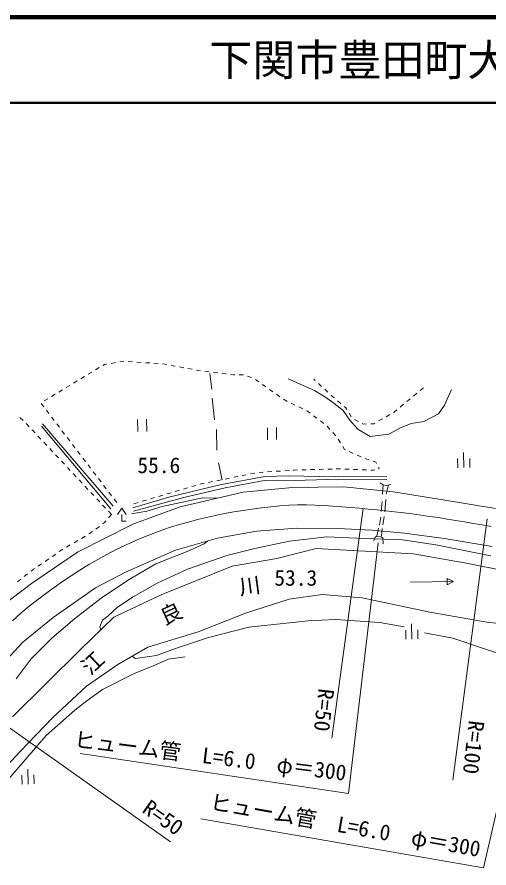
# Model space of a CAD drawing. Units: millimetres, scale not verified. Extents: x 40000 to 680000, y 20000 to 380000.
# Drawn here: x 382658 to 437530, y 280984 to 380000 of the extents above; entities that cross this region are included whole.
import ezdxf
from ezdxf.enums import TextEntityAlignment as Align

# ---------------------------------------------------------------- set-up
doc = ezdxf.new("R2010")
doc.units = ezdxf.units.MM
doc.header["$LTSCALE"] = 1000
doc.linetypes.add('CHAIN', pattern=[18.5, 12, -1.5, 3.5, -1.5])
for name, color, linetype, lineweight in [('M-BGD', 7, 'Continuous', 13), ('M-BMK', 2, 'Continuous', 13), ('M-STR-HTXT', 7, 'Continuous', 13), ('M-TTL', 2, 'Continuous', 140), ('M-TTL-LINE', 7, 'Continuous', 50)]:
    doc.layers.add(name, color=color, linetype=linetype, lineweight=lineweight)
doc.layers.add('M-BGD-HTXT', color=7, linetype='Continuous')
doc.layers.add('M-TTL-TXT', color=7, linetype='Continuous')
doc.styles.add('ＭＳ ゴシック', font='')
doc.styles.get('ＭＳ ゴシック').set_extended_font_data('MS Gothic')

# ---------------------------------------------------------------- blocks, each defined once
blk = doc.blocks.new('田')
at = {"color": 7, "linetype": 'Continuous', "lineweight": 13}
for p, q in [((-0.75, 1), (-0.75, -1)), ((0.75, -1), (0.75, 1))]:
    blk.add_line(p, q, dxfattribs=at)
blk = doc.blocks.new('荒地')
at = {"color": 7, "linetype": 'Continuous', "lineweight": 13}
for p, q in [((-1, 0.25), (-1, -1.25)), ((0, -1.25), (0, 1.25)), ((1, 0.25), (1, -1.25))]:
    blk.add_line(p, q, dxfattribs=at)

msp = doc.modelspace()

# ---------------------------------------------------------------- linework, layer by layer
at = {"layer": 'M-BGD'}
for p, q in [((393608, 339703), (394101, 339782)), ((394595, 339862), (395085, 339940)), ((395085, 339940), (395089, 339940)), ((395588, 339908), (396087, 339877)), ((396586, 339845), (397085, 339813)), ((397584, 339781), (398083, 339750)), ((398582, 339718), (399081, 339686)), ((399579, 339644), (400070, 339554)), ((390939, 338429), (391367, 338688)), ((391794, 338946), (392222, 339205)), ((392650, 339464), (392840, 339580)), ((392840, 339580), (393114, 339624)), ((400562, 339465), (401054, 339375)), ((401546, 339285), (402038, 339195)), ((402530, 339105), (403022, 339015)), ((403513, 338926), (404005, 338836)), ((404501, 338771), (404998, 338712)), ((405494, 338654), (405991, 338595)), ((389228, 337393), (389656, 337652)), ((390084, 337911), (390511, 338170)), ((405293, 336648), (405094, 338534)), ((406487, 338536), (406984, 338477)), ((407480, 338419), (407829, 338377)), ((407829, 338377), (407978, 338377)), ((408478, 338377), (408978, 338377)), ((409448, 338216), (409914, 338036)), ((410367, 337830), (410774, 337540)), ((414166, 337901), (417263, 336551)), ((417329, 337691), (417160, 337844)), ((388373, 336875), (388800, 337134)), ((411181, 337250), (411589, 336960)), ((411996, 336670), (412403, 336380)), ((418069, 337018), (417699, 337355)), ((418809, 336346), (418439, 336682)), ((429905, 336852), (429519, 336533)), ((432350, 334844), (433184, 336671)), ((386662, 335839), (387089, 336098)), ((387517, 336357), (387945, 336616)), ((412815, 336097), (413233, 335822)), ((417263, 336551), (418653, 335678)), ((418653, 335678), (419526, 335043)), ((419344, 335859), (419179, 336009)), ((419553, 335677), (419344, 335859)), ((429134, 336214), (428749, 335896)), ((385763, 334649), (385460, 335047)), ((385806, 335321), (386234, 335580)), ((405353, 335636), (405611, 333115)), ((413651, 335547), (414040, 335292)), ((414040, 335292), (414071, 335277)), ((414521, 335059), (414971, 334842)), ((419526, 335043), (420559, 334209)), ((420306, 335020), (419930, 335349)), ((420892, 334509), (420683, 334692)), ((427593, 334939), (427208, 334620)), ((428364, 335577), (427979, 335258)), ((431675, 333812), (432350, 334844)), ((386369, 333853), (386066, 334251)), ((415421, 334624), (415872, 334406)), ((416322, 334189), (416445, 334129)), ((416445, 334129), (416735, 333911)), ((420559, 334209), (421353, 333097)), ((421007, 334318), (420892, 334509)), ((421521, 333461), (421264, 333890)), ((426002, 333738), (425567, 333491)), ((426451, 333993), (426436, 333985)), ((426823, 334302), (426451, 333993)), ((429968, 332939), (431675, 333812)), ((383353, 333041), (382999, 333395)), ((386974, 333058), (386672, 333455)), ((417134, 333609), (417533, 333308)), ((417932, 333007), (418331, 332706)), ((421353, 333097), (422266, 332025)), ((422353, 332945), (421905, 333169)), ((422957, 332643), (422800, 332722)), ((424263, 332749), (424148, 332683)), ((425133, 333243), (424698, 332996)), ((427228, 332184), (428499, 332700)), ((428499, 332700), (429968, 332939)), ((384060, 332334), (383706, 332688)), ((384749, 331610), (384407, 331975)), ((385506, 332386), (393562, 322768)), ((385627, 332667), (393842, 323089)), ((387580, 332262), (387277, 332660)), ((388186, 331466), (387883, 331864)), ((405849, 332023), (405898, 329611)), ((418705, 332377), (419043, 332008)), ((422266, 332025), (423735, 331192)), ((423281, 332654), (422957, 332643)), ((424148, 332683), (423781, 332671)), ((425879, 331470), (427228, 332184)), ((385433, 330880), (385091, 331245)), ((388792, 330670), (388489, 331068)), ((419380, 331639), (419717, 331270)), ((420009, 330866), (420269, 330440)), ((423735, 331192), (425879, 331470)), ((386116, 330150), (385775, 330515)), ((386800, 329420), (386458, 329785)), ((389397, 329875), (389094, 330273)), ((420530, 330013), (420733, 329681)), ((387484, 328691), (387142, 329056)), ((390003, 329079), (389700, 329477)), ((420733, 329681), (420834, 329636)), ((421290, 329431), (421747, 329227)), ((422207, 329030), (422668, 328838)), ((388167, 327961), (387826, 328326)), ((390609, 328283), (390306, 328681)), ((391214, 327488), (390912, 327886)), ((406067, 328132), (406514, 326137)), ((423130, 328646), (423338, 328559)), ((423338, 328559), (423597, 328469)), ((424070, 328306), (424380, 328198)), ((424380, 328198), (424468, 328051)), ((388851, 327231), (388509, 327596)), ((389535, 326501), (389193, 326866)), ((391820, 326692), (391517, 327090)), ((409809, 326827), (410300, 326925)), ((410792, 327011), (411290, 327044)), ((411789, 327077), (412288, 327110)), ((412787, 327142), (413286, 327175)), ((413785, 327208), (414284, 327241)), ((414783, 327274), (414937, 327284)), ((414937, 327284), (415282, 327293)), ((415782, 327307), (416282, 327321)), ((416782, 327334), (417282, 327348)), ((417781, 327362), (418281, 327375)), ((418781, 327389), (419281, 327403)), ((419781, 327417), (419999, 327423)), ((419999, 327423), (420280, 327412)), ((420780, 327392), (421280, 327373)), ((421779, 327353), (422279, 327334)), ((422779, 327314), (423278, 327295)), ((423778, 327275), (424068, 327264)), ((424068, 327264), (424275, 327298)), ((424725, 327622), (424741, 327597)), ((424741, 327597), (424741, 327397)), ((390218, 325771), (389877, 326136)), ((392426, 325896), (392123, 326294)), ((404905, 325855), (405395, 325953)), ((405886, 326050), (406376, 326147)), ((411475, 326555), (406246, 325553)), ((406866, 326244), (407357, 326341)), ((406867, 325233), (411395, 326074)), ((407847, 326439), (408338, 326536)), ((408828, 326633), (409319, 326730)), ((411395, 326074), (416164, 326114)), ((414181, 326615), (411475, 326555)), ((419691, 326515), (414181, 326615)), ((416164, 326114), (420092, 326214)), ((425662, 326535), (419691, 326515)), ((420092, 326214), (425662, 326174)), ((424874, 325793), (425231, 325575)), ((390902, 325042), (390560, 325406)), ((393032, 325101), (392729, 325499)), ((406246, 325553), (400314, 324130)), ((401051, 324793), (401531, 324935)), ((402010, 325077), (402489, 325219)), ((402058, 324090), (406867, 325233)), ((402969, 325361), (403448, 325503)), ((403928, 325645), (404098, 325696)), ((404098, 325696), (404414, 325758)), ((414702, 325256), (408946, 324700)), ((420658, 325336), (414702, 325256)), ((426375, 324740), (420658, 325336)), ((425139, 324473), (425231, 325575)), ((425231, 325575), (425569, 325495)), ((425569, 325495), (426125, 325614)), ((425847, 325555), (425589, 324473)), ((391586, 324312), (391244, 324677)), ((392269, 323582), (391928, 323947)), ((393637, 324305), (393334, 324703)), ((394243, 323509), (393940, 323907)), ((400314, 324130), (396127, 322888)), ((396187, 322487), (402058, 324090)), ((397216, 323657), (397695, 323799)), ((398175, 323941), (398654, 324083)), ((399133, 324225), (399613, 324367)), ((400092, 324509), (400572, 324651)), ((408946, 324700), (401640, 322993)), ((404216, 324060), (402231, 323643)), ((405945, 323999), (404216, 324060)), ((425539, 323857), (425430, 322408)), ((431933, 323867), (426375, 324740)), ((438286, 322795), (431933, 323867)), ((392953, 322852), (392611, 323217)), ((394344, 322095), (394844, 322845)), ((394844, 322845), (395344, 322095)), ((401640, 322993), (396122, 321008)), ((396257, 323373), (396736, 323515)), ((399531, 323027), (397764, 322511)), ((402231, 323643), (399531, 323027)), ((425005, 322473), (425125, 323614)), ((393637, 322122), (393295, 322487)), ((393637, 322122), (393310, 321744)), ((394844, 322095), (394844, 321345)), ((397764, 322511), (395958, 322174)), ((424795, 320890), (424951, 321803)), ((425331, 321872), (425201, 320929)), ((396122, 321008), (389690, 317713)), ((392820, 321177), (392622, 321023)), ((392983, 321365), (392820, 321177)), ((394844, 321345), (395344, 321345)), ((391417, 320132), (390996, 319863)), ((392228, 320716), (391833, 320409)), ((410497, 320183), (405971, 319349)), ((415182, 320540), (410497, 320183)), ((419907, 320501), (415182, 320540)), ((423956, 320302), (419907, 320501)), ((427728, 319925), (423956, 320302)), ((424507, 319580), (424670, 320535)), ((432314, 319329), (427728, 319925)), ((389721, 319073), (389288, 318823)), ((390574, 319594), (390153, 319324)), ((405971, 319349), (401088, 317960)), ((404400, 318685), (404856, 319032)), ((410325, 318149), (414345, 319023)), ((414345, 319023), (418663, 319509)), ((418663, 319509), (422166, 319360)), ((422166, 319360), (427467, 319182)), ((424308, 319460), (424130, 319063)), ((424507, 319580), (424308, 319460)), ((425182, 319451), (424507, 319580)), ((425221, 318686), (425182, 319451)), ((427467, 319182), (431338, 318586)), ((437892, 318396), (432314, 319329)), ((387988, 318074), (387575, 317792)), ((388854, 318574), (388421, 318324)), ((401088, 317960), (395252, 315419)), ((402454, 317792), (404400, 318685)), ((407070, 317326), (410325, 318149)), ((412847, 316986), (417452, 318177)), ((417452, 318177), (428728, 317541)), ((431338, 318586), (437750, 317316)), ((389690, 317713), (384330, 314100)), ((386337, 316946), (385924, 316664)), ((387163, 317510), (386750, 317228)), ((398802, 316363), (402454, 317792)), ((402464, 315738), (407070, 317326)), ((407686, 316112), (412847, 316986)), ((428728, 317541), (434683, 316509)), ((385511, 316381), (385099, 316099)), ((395487, 314437), (398802, 316363)), ((399428, 312777), (407686, 316112)), ((434683, 316509), (440559, 315318)), ((383894, 315208), (383503, 314896)), ((384483, 315678), (384284, 315520)), ((384686, 315817), (384483, 315678)), ((395252, 315419), (391797, 313592)), ((398970, 314130), (402464, 315738)), ((384330, 314100), (379248, 310209)), ((383112, 314583), (382722, 314271)), ((392429, 312373), (395487, 314437)), ((396152, 312522), (398970, 314130)), ((428414, 314222), (433413, 314319)), ((433413, 314319), (432656, 314679)), ((432656, 314679), (432671, 313929)), ((432671, 313929), (433413, 314319)), ((391797, 313592), (386874, 310138)), ((389353, 309991), (392429, 312373)), ((393909, 310157), (399428, 312777)), ((394335, 311340), (396152, 312522)), ((414296, 312261), (409333, 310673)), ((418147, 312817), (414296, 312261)), ((422792, 312420), (418147, 312817)), ((430653, 310752), (422792, 312420)), ((393243, 310318), (394335, 311340)), ((386874, 310138), (383341, 307240)), ((386712, 307708), (389353, 309991)), ((390018, 306385), (393909, 310157)), ((392588, 309812), (393243, 310318)), ((409333, 310673), (403735, 308450)), ((437284, 309601), (430653, 310752)), ((392300, 309048), (392588, 309812)), ((392386, 308680), (392300, 309048)), ((404926, 307795), (409611, 308986)), ((409611, 308986), (416519, 309740)), ((416519, 309740), (419696, 309899)), ((419696, 309899), (424857, 309541)), ((424857, 309541), (427676, 309025)), ((440380, 309244), (437284, 309601)), ((403735, 308450), (397859, 306663)), ((430018, 308350), (433313, 307715)), ((383341, 307240), (379927, 303587)), ((384291, 305306), (386712, 307708)), ((401075, 306524), (404926, 307795)), ((433313, 307715), (436768, 306564)), ((382137, 298564), (390018, 306385)), ((397859, 306663), (394366, 304678)), ((398892, 305690), (401075, 306524)), ((436768, 306564), (440936, 305135)), ((382563, 302983), (384291, 305306)), ((396018, 305617), (396430, 305373)), ((396430, 305373), (398892, 305690)), ((400231, 305266), (398683, 304571)), ((402196, 305564), (400231, 305266)), ((394366, 304678), (390753, 302137)), ((398683, 304571), (396201, 303579)), ((396201, 303579), (392608, 301752)), ((390753, 302137), (386782, 298445)), ((392608, 301752), (390782, 300442)), ((390782, 300442), (389372, 299331)), ((389372, 299331), (387725, 297862)), ((386782, 298445), (383011, 294554)), ((387725, 297862), (386057, 296393)), ((386057, 296393), (384052, 294130)), ((383011, 294554), (378366, 289551)), ((384052, 294130), (380717, 290219))]:
    msp.add_line(p, q, dxfattribs=at)
msp.add_lwpolyline([(425122, 320483), (425079, 319990), (425012, 319483)], dxfattribs=at)
at = {"layer": 'M-BMK', "linetype": 'CHAIN'}
msp.add_lwpolyline([(437795, 320709), (436720, 320903), (435708, 321078), (434695, 321252), (433681, 321421), (432666, 321586), (431651, 321746), (430635, 321899), (429617, 322046), (428599, 322185), (427580, 322316), (426560, 322437), (425538, 322547), (424516, 322647), (423492, 322743), (422466, 322841), (421440, 322936), (420412, 323025), (419384, 323103), (418356, 323166), (417328, 323210), (416300, 323230), (415273, 323223), (414248, 323184), (413224, 323110), (412151, 323004), (411077, 322881), (410004, 322741), (408933, 322584), (407864, 322409), (406798, 322215), (405736, 322002), (404678, 321769), (403625, 321515), (402579, 321240), (401539, 320943), (400507, 320623), (399484, 320280), (398469, 319914), (397465, 319523), (396356, 319057), (395260, 318559), (394177, 318031), (393108, 317475), (392051, 316892), (391007, 316284), (389977, 315651), (388961, 314997), (387958, 314321), (386969, 313627), (385994, 312915), (385032, 312186), (384085, 311444), (383098, 310620), (382144, 309757)], dxfattribs=at)
at = {"layer": 'M-STR-HTXT'}
for p, q in [((422900, 322799), (419245, 296091)), ((437310, 321600), (433340, 291188)), ((421191, 289640), (424638, 318800)), ((445092, 316875), (436913, 280984)), ((400506, 284022), (374461, 302443)), ((389985, 294324), (421191, 289640)), ((436913, 280984), (404039, 286702))]:
    msp.add_line(p, q, dxfattribs=at)
at = {"layer": 'M-TTL'}
msp.add_line((680000, 380000), (40000, 380000), dxfattribs=at)
at = {"layer": 'M-TTL-LINE'}
msp.add_line((40000, 370000), (680000, 370000), dxfattribs=at)

# ---------------------------------------------------------------- block references
at = {"layer": 'M-BGD', "xscale": 700, "yscale": 700, "rotation": 1.10932}
for name, p in [('田', (397213, 332479)), ('田', (412300, 331527)), ('荒地', (434593, 328450)), ('荒地', (428558, 308499)), ('荒地', (383933, 291626))]:
    msp.add_blockref(name, p, dxfattribs=at)

# ---------------------------------------------------------------- texts
at = {"layer": 'M-BGD-HTXT', "style": 'ＭＳ ゴシック'}
for s, p in [('55.6', (396651, 326379)), ('53.3', (412574, 313278))]:
    msp.add_text(s, height=1833, dxfattribs=at).set_placement(p, align=Align.BOTTOM_LEFT)
for s, rotation, p in [('川', 7.581, (408664, 312194)), ('良', 25.087, (400044, 308724)), ('江', 43.331, (391537, 302927)), ('R=50', 263.572, (417178, 301999)), ('R=100', 263.572, (434645, 298280)), ('ヒューム管\u3000L=6.0\u3000φ＝300', 352.87, (389136, 294535)), ('ヒューム管\u3000L=6.0\u3000φ＝300', 349.965, (404889, 287282)), ('R=50', 324.803, (396767, 287105))]:
    msp.add_text(s, height=1833, rotation=rotation, dxfattribs=at).set_placement(p, align=Align.BOTTOM_LEFT)
at = {"layer": 'M-TTL-TXT', "style": 'ＭＳ ゴシック'}
msp.add_text('下関市豊田町大字江良', height=3666, dxfattribs=at).set_placement((405024, 375000), align=Align.MIDDLE_LEFT)

doc.saveas('drawing.dxf')
